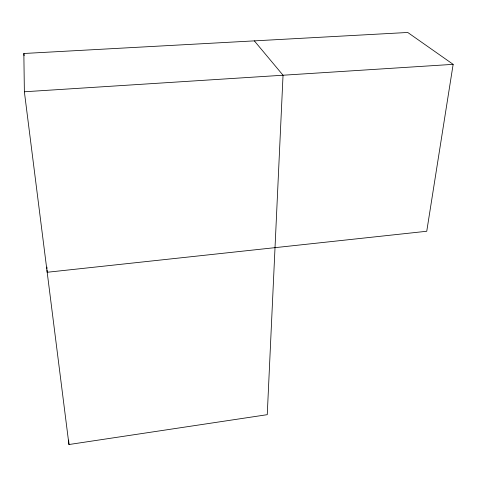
<?xml version="1.0" encoding="UTF-8"?>
<svg xmlns="http://www.w3.org/2000/svg" width="477" height="477" viewBox="0 0 477 477"><rect width="100%" height="100%" fill="white"/><g stroke="black" fill="none" stroke-linecap="round" stroke-linejoin="round"><path stroke-width="0.72" d="M254.336 40.873L283.04 75.229L267.251 414.68L68.956 444.528L24.369 91.775L23.85 53.49L407.74 32.472L453.15 64.347L426.748 231.267L47.187 272.266L47.068 270.042M24.369 91.775L453.15 64.347M23.85 53.49L24.124 55.708M68.64 440.098L68.956 444.528M46.907 267.072L46.984 268.557"/></g></svg>
